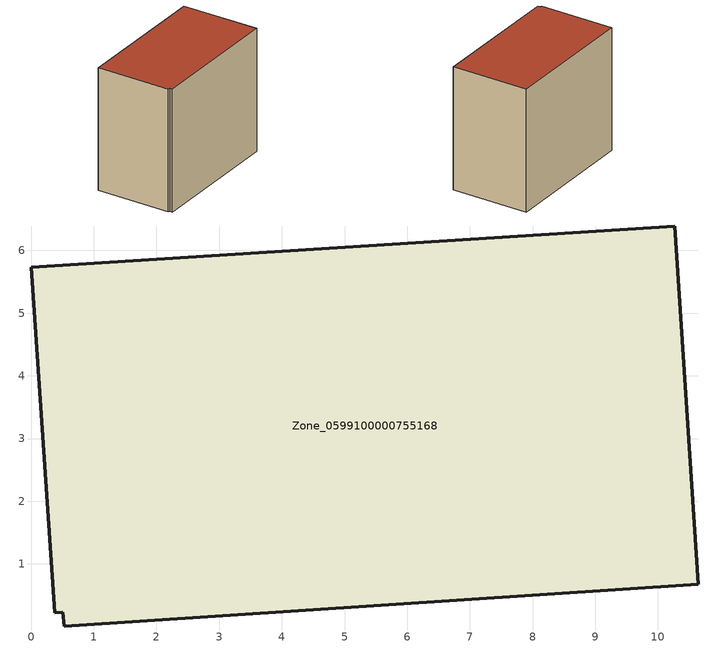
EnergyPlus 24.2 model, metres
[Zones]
Zone_0599100000755168
 floor ground (C_G): 0.53,0.01 0.51,0.23 0.38,0.22 0,5.73 10.27,6.39 10.64,0.67 z0
 wall outside (C_F): 10.64,0.67 10.27,6.39 0,5.73 0.38,0.22 0.51,0.23 0.53,0.01 10.64,0.67 z0:9.16
 roof outside (C_R): 0.51,0.23 0.53,0.01 10.64,0.67 10.27,6.39 0,5.73 0.38,0.22 z9.16
[BUILDING]
Pand.0599100000755168: North Axis=0; Terrain=City; Loads Convergence Tolerance Value=0.04; Temperature Convergence Tolerance Value=0.4; Solar Distribution=FullExterior; Maximum Number of Warmup Days=25; Minimum Number of Warmup Days=1
[Site:Location]
Rotterdam.The.Hague.AP_ZH_NLD Design_Conditions: Latitude=51.96; Longitude=4.45; Time Zone=1; Elevation=-4.5
[SITE:GROUNDTEMPERATURE:BUILDINGSURFACE]
18, 18, 18, 18, 18, 18, 18, 18, 18, 18, 18, 18
[MATERIAL] Thermal Absorptance=0.9; Solar Absorptance=0.7; Visible Absorptance=0.7
Name | Roughness | Thickness | Conductivity | Density | Specific Heat
G.TC.2006-2014 | MediumSmooth | 0.15 | 0.06 | 540 | 1210
F.TC.2006-2014 | Rough | 0.3 | 0.12 | 1920 | 840
R.TC.2006-2014 | MediumRough | 0.2 | 0.08 | 1500 | 1000
[CONSTRUCTION]
C_G: G.TC.2006-2014
C_F: F.TC.2006-2014
C_R: R.TC.2006-2014
[ZONE]
Zone_0599100000755168: Type=1; Multiplier=1; Ceiling Height=Autocalculate; Volume=Autocalculate; Floor Area=autocalculate; Part of Total Floor Area=Yes
[ZONEINFILTRATION:DESIGNFLOWRATE]
Infil_Zone_0599100000755168: Zone or ZoneList or Space or SpaceList=Zone_0599100000755168; Schedule=AlwaysOn; Design Flow Rate Calculation Method=Flow/Area; Flow Rate per Floor Area=0.0015; Constant Term Coefficient=1; Temperature Term Coefficient=0; Velocity Term Coefficient=0; Velocity Squared Term Coefficient=0
[HVACTEMPLATE:ZONE:IDEALLOADSAIRSYSTEM]
Zone_0599100000755168: Maximum Heating Supply Air Temperature=50; Minimum Cooling Supply Air Temperature=13; Maximum Heating Supply Air Humidity Ratio=0.0156; Minimum Cooling Supply Air Humidity Ratio=0.0077; Heating Limit=NoLimit; Cooling Limit=NoLimit; Dehumidification Control Type=ConstantSensibleHeatRatio; Cooling Sensible Heat Ratio=0.7; Dehumidification Setpoint=60; Humidification Control Type=None; Humidification Setpoint=30; Outdoor Air Method=None; Outdoor Air Flow Rate per Person=0.00944; Outdoor Air Flow Rate per Zone Floor Area=0; Outdoor Air Flow Rate per Zone=0; Demand Controlled Ventilation Type=None; Outdoor Air Economizer Type=NoEconomizer; Heat Recovery Type=None; Sensible Heat Recovery Effectiveness=0.7; Latent Heat Recovery Effectiveness=0.65
[ZONECONTROL:THERMOSTAT]
ThermostatControl_Zone_0599100000755168: Zone or ZoneList=Zone_0599100000755168; Control Type Schedule=DualSetpointControlType; Control 1=Thermostat_Zone_0599100000755168; Temperature Difference Between Cutout And Setpoint=0
[THERMOSTATSETPOINT:DUALSETPOINT]
Thermostat_Zone_0599100000755168: Heating Setpoint Temperature Schedule=HeatingSetpoint_Zone_0599100000755168; Cooling Setpoint Temperature Schedule=CoolingSetpoint_Zone_0599100000755168
[SCHEDULE:COMPACT]
HeatingSetpoint_Zone_0599100000755168: Through: 12/31, For: AllDays, Until: 24:00, 21
CoolingSetpoint_Zone_0599100000755168: Through: 12/31, For: AllDays, Until: 24:00, 24
DualSetpointControlType: Through: 12/31, For: AllDays, Until: 24:00, 4
AlwaysOn: Through: 12/31, For: AllDays, Until: 24:00, 1
